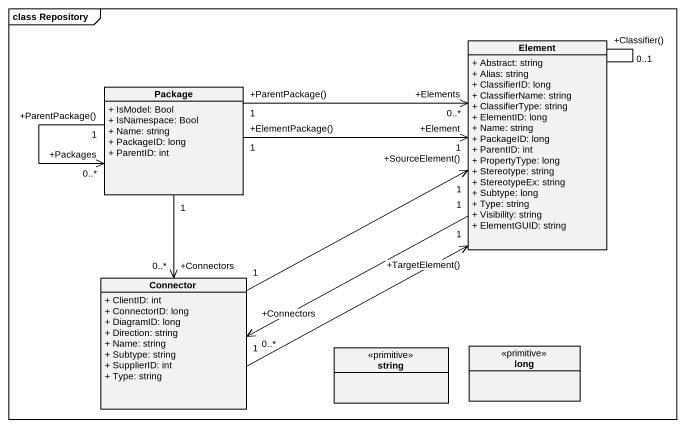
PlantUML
@startuml
mainframe class Repository
hide circle
hide empty members
skinparam classAttributeIconSize 0
class Element {
  + Abstract: string
  + Alias: string
  + ClassifierID: long
  + ClassifierName: string
  + ClassifierType: string
  + ElementID: long
  + Name: string
  + PackageID: long
  + ParentID: int
  + PropertyType: long
  + Stereotype: string
  + StereotypeEx: string
  + Subtype: long
  + Type: string
  + Visibility: string
  + ElementGUID: string
}
class "Package" as Package_ {
  + IsModel: Bool
  + IsNamespace: Bool
  + Name: string
  + PackageID: long
  + ParentID: int
}
class Connector {
  + ClientID: int
  + ConnectorID: long
  + DiagramID: long
  + Direction: string
  + Name: string
  + Subtype: string
  + SupplierID: int
  + Type: string
}
class string <<primitive>>
class long <<primitive>>
Element -- "+Classifier()\n0..1" Element
Element "1" -left-> "+Connectors\n0..*" Connector
Package_ "+ElementPackage()\n1" -right-> "+Element\n1" Element
Package_ "+ParentPackage()\n1" -right-> "+Elements\n0..*" Element
Package_ "+ParentPackage()\n1" --> "+Packages\n0..*" Package_
Package_ "1" --> "+Connectors\n0..*" Connector
Connector "1" -right-> "+SourceElement()\n1" Element
Connector "1" -right-> "+TargetElement()\n1" Element
@enduml
